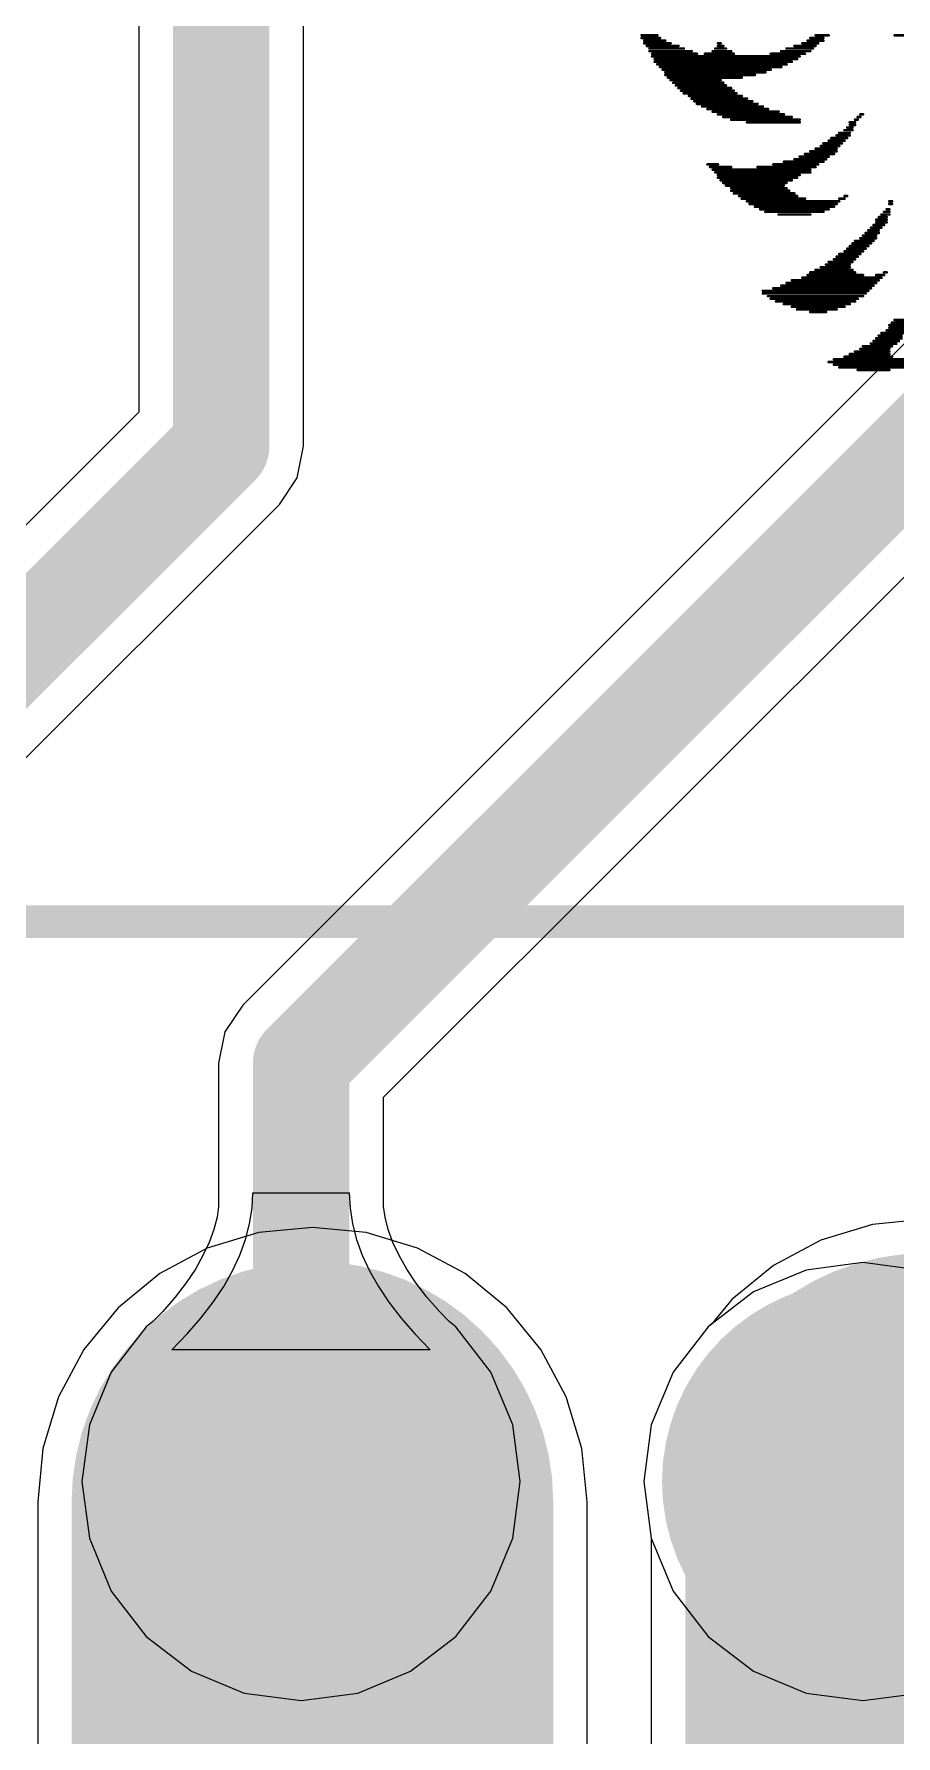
# Model space of a CAD drawing. Header units: millimetres. Extents: x 0.26 to 7.33, y 1.06 to 4.59.
# Drawn here: x 1.5421 to 1.7535, y 1.9845 to 2.4021 of the extents above; entities that cross this region are included whole.
import ezdxf

# ---------------------------------------------------------------- set-up
doc = ezdxf.new("R2010")
doc.units = ezdxf.units.MM
doc.header["$MEASUREMENT"] = 0
for name, color, linetype in [('BottomLayer', 5, 'Continuous'), ('BottomSolder', 6, 'Continuous'), ('MultiLayer', 9, 'Continuous'), ('PadHoleLayer', 156, 'Continuous'), ('TopLayer', 1, 'Continuous'), ('TopOverlay', 2, 'Continuous'), ('TopSolder', 216, 'Continuous')]:
    doc.layers.add(name, color=color, linetype=linetype)

# ---------------------------------------------------------------- blocks, each defined once
blk = doc.blocks.new('MX150_20_PIN_29')
at = {"layer": 'BottomLayer', "const_width": 0.04528}
for points in [[(0.04626, 0.0689, 1), (0.09154, 0.0689, 1)], [(0.18406, 0.0689, 1), (0.22933, 0.0689, 1)]]:
    blk.add_lwpolyline(points, format="xyb", close=True, dxfattribs=at)
at = {"layer": 'BottomSolder', "const_width": 0.04928}
for points in [[(0.04426, 0.0689, 1), (0.09354, 0.0689, 1)], [(0.18206, 0.0689, 1), (0.23133, 0.0689, 1)]]:
    blk.add_lwpolyline(points, format="xyb", close=True, dxfattribs=at)
at = {"layer": 'MultiLayer', "const_width": 0.04528}
for points in [[(0.04626, 0.0689, 1), (0.09154, 0.0689, 1)], [(0.18406, 0.0689, 1), (0.22933, 0.0689, 1)]]:
    blk.add_lwpolyline(points, format="xyb", close=True, dxfattribs=at)
at = {"layer": 'PadHoleLayer', "const_width": 0.0315}
for points in [[(0.05315, 0.0689, 1), (0.08465, 0.0689, 1)], [(0.19095, 0.0689, 1), (0.22244, 0.0689, 1)]]:
    blk.add_lwpolyline(points, format="xyb", close=True, dxfattribs=at)
at = {"layer": 'TopLayer', "const_width": 0.04528}
for points in [[(0.04626, 0.0689, 1), (0.09154, 0.0689, 1)], [(0.18406, 0.0689, 1), (0.22933, 0.0689, 1)]]:
    blk.add_lwpolyline(points, format="xyb", close=True, dxfattribs=at)
at = {"layer": 'TopOverlay', "const_width": 0.008}
blk.add_lwpolyline([(-1.08622, 0.2063), (1.0878, 0.2063)], dxfattribs=at)
at = {"layer": 'TopSolder', "const_width": 0.04928}
for points in [[(0.04426, 0.0689, 1), (0.09354, 0.0689, 1)], [(0.18206, 0.0689, 1), (0.23133, 0.0689, 1)]]:
    blk.add_lwpolyline(points, format="xyb", close=True, dxfattribs=at)

msp = doc.modelspace()

# ---------------------------------------------------------------- linework, layer by layer
at = {"layer": 'BottomLayer'}
for p, q in [((1.61038, 2.10931), (1.59723, 2.10801)), ((1.62352, 2.10801), (1.61038, 2.10931)), ((1.59723, 2.10801), (1.58459, 2.10418)), ((1.63616, 2.10418), (1.62352, 2.10801)), ((1.58459, 2.10418), (1.57294, 2.09795)), ((1.64781, 2.09795), (1.63616, 2.10418)), ((1.74538, 2.10066), (1.73147, 2.09883)), ((1.75929, 2.09883), (1.74538, 2.10066)), ((1.57294, 2.09795), (1.56273, 2.08957)), ((1.65802, 2.08957), (1.64781, 2.09795)), ((1.73147, 2.09883), (1.71851, 2.09347)), ((1.71851, 2.09347), (1.70738, 2.08493)), ((1.56273, 2.08957), (1.55435, 2.07936)), ((1.6664, 2.07936), (1.65802, 2.08957)), ((1.70738, 2.08493), (1.69884, 2.0738)), ((1.55435, 2.07936), (1.54813, 2.06771)), ((1.67263, 2.06771), (1.6664, 2.07936)), ((1.69884, 2.0738), (1.69347, 2.06084)), ((1.54813, 2.06771), (1.54429, 2.05507)), ((1.67646, 2.05507), (1.67263, 2.06771)), ((1.69347, 2.06084), (1.69164, 2.04693)), ((1.54429, 2.05507), (1.543, 2.04193)), ((1.67776, 2.04193), (1.67646, 2.05507)), ((1.69164, 2.04693), (1.69347, 2.03302)), ((1.543, 2.04193), (1.543, 1.90413)), ((1.67776, 1.90413), (1.67776, 2.04193)), ((1.69347, 2.03302), (1.69884, 2.02006)), ((1.69884, 2.02006), (1.70738, 2.00893)), ((1.70738, 2.00893), (1.71851, 2.00039)), ((1.71851, 2.00039), (1.73147, 1.99502)), ((1.73147, 1.99502), (1.74538, 1.99319)), ((1.74538, 1.99319), (1.75929, 1.99502))]:
    msp.add_line(p, q, dxfattribs=at)
at = {"layer": 'BottomLayer', "const_width": 0.11811}
msp.add_lwpolyline([(1.61038, 1.90413), (1.61038, 2.04193)], dxfattribs=at)
at = {"layer": 'BottomLayer', "const_width": 0.05906}
msp.add_lwpolyline([(1.58085, 2.04193, 1), (1.63991, 2.04193, 1)], format="xyb", close=True, dxfattribs=at)
at = {"layer": 'TopLayer'}
for p, q in [((1.5678, 2.54404), (1.5678, 2.30937)), ((1.6082, 2.301), (1.6082, 2.54404)), ((1.7578, 2.32837), (1.5933, 2.16387)), ((1.5678, 2.30937), (1.4555, 2.19707)), ((1.62778, 2.14122), (1.79228, 2.30572)), ((1.60666, 2.29327), (1.6082, 2.301)), ((1.60228, 2.28672), (1.60666, 2.29327)), ((1.48999, 2.17442), (1.60228, 2.28672)), ((1.5933, 2.16387), (1.58892, 2.15731)), ((1.58892, 2.15731), (1.58738, 2.14958)), ((1.58738, 2.14958), (1.58738, 2.11441)), ((1.62778, 2.11441), (1.62778, 2.14122)), ((1.59557, 2.11399), (1.59577, 2.1178)), ((1.59577, 2.1178), (1.61939, 2.1178)), ((1.61939, 2.1178), (1.61959, 2.11399)), ((1.58738, 2.11441), (1.58698, 2.11182)), ((1.59498, 2.11016), (1.59557, 2.11399)), ((1.61959, 2.11399), (1.62019, 2.11016)), ((1.62819, 2.11182), (1.62778, 2.11441)), ((1.58698, 2.11182), (1.58618, 2.10875)), ((1.59398, 2.10633), (1.59498, 2.11016)), ((1.62019, 2.11016), (1.62118, 2.10633)), ((1.62898, 2.10875), (1.62819, 2.11182)), ((1.74771, 2.11001), (1.73507, 2.10618)), ((1.76086, 2.11131), (1.74771, 2.11001)), ((1.58504, 2.10561), (1.58354, 2.10238)), ((1.58618, 2.10875), (1.58504, 2.10561)), ((1.59259, 2.10249), (1.59398, 2.10633)), ((1.62118, 2.10633), (1.62257, 2.10249)), ((1.63012, 2.10561), (1.62898, 2.10875)), ((1.63162, 2.10238), (1.63012, 2.10561)), ((1.73507, 2.10618), (1.72342, 2.09995)), ((1.58354, 2.10238), (1.58167, 2.09907)), ((1.5908, 2.09864), (1.59259, 2.10249)), ((1.62257, 2.10249), (1.62436, 2.09864)), ((1.6335, 2.09907), (1.63162, 2.10238)), ((1.58167, 2.09907), (1.5794, 2.09567)), ((1.58861, 2.09478), (1.5908, 2.09864)), ((1.62436, 2.09864), (1.62655, 2.09478)), ((1.63577, 2.09567), (1.6335, 2.09907)), ((1.72342, 2.09995), (1.71321, 2.09157)), ((1.5794, 2.09567), (1.57673, 2.09221)), ((1.58603, 2.09092), (1.58861, 2.09478)), ((1.62655, 2.09478), (1.62914, 2.09092)), ((1.63843, 2.09221), (1.63577, 2.09567)), ((1.57366, 2.08868), (1.57128, 2.08623)), ((1.57673, 2.09221), (1.57366, 2.08868)), ((1.58305, 2.08704), (1.58603, 2.09092)), ((1.62914, 2.09092), (1.63212, 2.08704)), ((1.64151, 2.08868), (1.63843, 2.09221)), ((1.64388, 2.08623), (1.64151, 2.08868)), ((1.71321, 2.09157), (1.7084, 2.08571)), ((1.56959, 2.08493), (1.56105, 2.0738)), ((1.57128, 2.08623), (1.56959, 2.08493)), ((1.57967, 2.08316), (1.58305, 2.08704)), ((1.63212, 2.08704), (1.6355, 2.08316)), ((1.64558, 2.08493), (1.64388, 2.08623)), ((1.65412, 2.0738), (1.64558, 2.08493)), ((1.70738, 2.08493), (1.69884, 2.0738)), ((1.7084, 2.08571), (1.70738, 2.08493)), ((1.57589, 2.07926), (1.57967, 2.08316)), ((1.6355, 2.08316), (1.63928, 2.07926)), ((1.63928, 2.07926), (1.57589, 2.07926)), ((1.56105, 2.0738), (1.55568, 2.06084)), ((1.65949, 2.06084), (1.65412, 2.0738)), ((1.69884, 2.0738), (1.69347, 2.06084)), ((1.55568, 2.06084), (1.55385, 2.04693)), ((1.66132, 2.04693), (1.65949, 2.06084)), ((1.69347, 2.06084), (1.69164, 2.04693)), ((1.55385, 2.04693), (1.55568, 2.03302)), ((1.65949, 2.03302), (1.66132, 2.04693)), ((1.69164, 2.04693), (1.69347, 2.03302)), ((1.55568, 2.03302), (1.56105, 2.02006)), ((1.65412, 2.02006), (1.65949, 2.03302)), ((1.69347, 2.03302), (1.69348, 2.03301)), ((1.69348, 2.03301), (1.69348, 1.92305)), ((1.56105, 2.02006), (1.56959, 2.00893)), ((1.64558, 2.00893), (1.65412, 2.02006)), ((1.56959, 2.00893), (1.58072, 2.00039)), ((1.63445, 2.00039), (1.64558, 2.00893)), ((1.58072, 2.00039), (1.59367, 1.99502)), ((1.62149, 1.99502), (1.63445, 2.00039)), ((1.59367, 1.99502), (1.60758, 1.99319)), ((1.60758, 1.99319), (1.62149, 1.99502))]:
    msp.add_line(p, q, dxfattribs=at)
for points, const_width in [([(1.588, 2.301), (1.588, 2.5702)], 0.02362), ([(1.60758, 2.14958), (1.778, 2.32)], 0.02362), ([(1.46979, 2.18279), (1.588, 2.301)], 0.02362), ([(1.60758, 2.04693), (1.60758, 2.14958)], 0.02362), ([(1.76086, 1.90613), (1.76086, 2.04393)], 0.11811), ([(1.76086, 2.04393), (1.86168, 2.04393)], 0.11811)]:
    msp.add_lwpolyline(points, dxfattribs=dict(at, const_width=const_width))
for points, const_width in [([(1.58209, 2.301, 1), (1.59391, 2.301, 1)], 0.01181), ([(1.58209, 2.301, 1), (1.59391, 2.301, 1)], 0.01181), ([(1.60168, 2.14958, 1), (1.61349, 2.14958, 1)], 0.01181), ([(1.60168, 2.14958, 1), (1.61349, 2.14958, 1)], 0.01181), ([(1.73133, 2.04393, 1), (1.79039, 2.04393, 1)], 0.05906), ([(1.73133, 2.04393, 1), (1.79039, 2.04393, 1)], 0.05906), ([(1.60168, 2.04693, 1), (1.61349, 2.04693, 1)], 0.01181)]:
    msp.add_lwpolyline(points, format="xyb", close=True, dxfattribs=dict(at, const_width=const_width))
at = {"layer": 'TopOverlay', "const_width": 0.000647}
for points in [[(1.69108, 2.40181), (1.69496, 2.40181)], [(1.69108, 2.40116), (1.69561, 2.40116)], [(1.73246, 2.40116), (1.73569, 2.40116)], [(1.73375, 2.40181), (1.73698, 2.40181)], [(1.75314, 2.40181), (1.75961, 2.40181)], [(1.69173, 2.40051), (1.6969, 2.40051)], [(1.69173, 2.39987), (1.69819, 2.39987)], [(1.69238, 2.39922), (1.70013, 2.39922)], [(1.69302, 2.39858), (1.70143, 2.39858)], [(1.69302, 2.39793), (1.70337, 2.39793)], [(1.69367, 2.39728), (1.70466, 2.39728)], [(1.7066, 2.39728), (1.71371, 2.39728)], [(1.70854, 2.39793), (1.71306, 2.39793)], [(1.70918, 2.39858), (1.71177, 2.39858)], [(1.70983, 2.39987), (1.71048, 2.39987)], [(1.70983, 2.39922), (1.71112, 2.39922)], [(1.72276, 2.39728), (1.73116, 2.39728)], [(1.72534, 2.39793), (1.73246, 2.39793)], [(1.72664, 2.39858), (1.7331, 2.39858)], [(1.72858, 2.39922), (1.73375, 2.39922)], [(1.73052, 2.39987), (1.7344, 2.39987)], [(1.73181, 2.40051), (1.73569, 2.40051)], [(1.69367, 2.39664), (1.72987, 2.39664)], [(1.69432, 2.39599), (1.72922, 2.39599)], [(1.69432, 2.39534), (1.72793, 2.39534)], [(1.69496, 2.3947), (1.72664, 2.3947)], [(1.69561, 2.39405), (1.72534, 2.39405)], [(1.69625, 2.3934), (1.72276, 2.3934)], [(1.6969, 2.39276), (1.72147, 2.39276)], [(1.6969, 2.39211), (1.71888, 2.39211)], [(1.69755, 2.39146), (1.71565, 2.39146)], [(1.69819, 2.39082), (1.71048, 2.39082)], [(1.69884, 2.39017), (1.71112, 2.39017)], [(1.69949, 2.38953), (1.71177, 2.38953)], [(1.70013, 2.38888), (1.71306, 2.38888)], [(1.70078, 2.38823), (1.71371, 2.38823)], [(1.70143, 2.38759), (1.71436, 2.38759)], [(1.70272, 2.38694), (1.71565, 2.38694)], [(1.70337, 2.38629), (1.71694, 2.38629)], [(1.70401, 2.38565), (1.71823, 2.38565)], [(1.70466, 2.385), (1.71953, 2.385)], [(1.70595, 2.38435), (1.72082, 2.38435)], [(1.70724, 2.38371), (1.72211, 2.38371)], [(1.70854, 2.38306), (1.7247, 2.38306)], [(1.70983, 2.38241), (1.72599, 2.38241)], [(1.71112, 2.38177), (1.72793, 2.38177)], [(1.71306, 2.38112), (1.72987, 2.38112)], [(1.71694, 2.38047), (1.72987, 2.38047)], [(1.74215, 2.38047), (1.74345, 2.38047)], [(1.74345, 2.38112), (1.74409, 2.38112)], [(1.74409, 2.38177), (1.74474, 2.38177)], [(1.74474, 2.38241), (1.74538, 2.38241)], [(1.73698, 2.37595), (1.74086, 2.37595)], [(1.73763, 2.3766), (1.74151, 2.3766)], [(1.73892, 2.37724), (1.74215, 2.37724)], [(1.73957, 2.37789), (1.74215, 2.37789)], [(1.74086, 2.37854), (1.7428, 2.37854)], [(1.74151, 2.37918), (1.7428, 2.37918)], [(1.74215, 2.37983), (1.74345, 2.37983)], [(1.72987, 2.37207), (1.73698, 2.37207)], [(1.73116, 2.37272), (1.73827, 2.37272)], [(1.73246, 2.37336), (1.73892, 2.37336)], [(1.73375, 2.37401), (1.73892, 2.37401)], [(1.73504, 2.37466), (1.73957, 2.37466)], [(1.73569, 2.3753), (1.74021, 2.3753)], [(1.70724, 2.37013), (1.70983, 2.37013)], [(1.70789, 2.36949), (1.71306, 2.36949)], [(1.70854, 2.36884), (1.73246, 2.36884)], [(1.70918, 2.36819), (1.73246, 2.36819)], [(1.71953, 2.36949), (1.73375, 2.36949)], [(1.72341, 2.37013), (1.7344, 2.37013)], [(1.72599, 2.37078), (1.73569, 2.37078)], [(1.72858, 2.37142), (1.73633, 2.37142)], [(1.70983, 2.36755), (1.72987, 2.36755)], [(1.70983, 2.3669), (1.72922, 2.3669)], [(1.71048, 2.36625), (1.72793, 2.36625)], [(1.71112, 2.36561), (1.72664, 2.36561)], [(1.71177, 2.36496), (1.72599, 2.36496)], [(1.71306, 2.36431), (1.72664, 2.36431)], [(1.71306, 2.36367), (1.72728, 2.36367)], [(1.71371, 2.36302), (1.72858, 2.36302)], [(1.715, 2.36237), (1.72922, 2.36237)], [(1.71565, 2.36173), (1.73116, 2.36173)], [(1.71694, 2.36108), (1.73957, 2.36108)], [(1.71759, 2.36043), (1.73892, 2.36043)], [(1.71888, 2.35979), (1.73827, 2.35979)], [(1.73957, 2.36173), (1.74086, 2.36173)], [(1.74086, 2.36237), (1.74151, 2.36237)], [(1.75185, 2.36108), (1.7525, 2.36108)], [(1.75185, 2.36043), (1.7525, 2.36043)], [(1.72017, 2.35914), (1.73698, 2.35914)], [(1.72147, 2.3585), (1.73569, 2.3585)], [(1.7247, 2.35785), (1.73246, 2.35785)], [(1.74797, 2.35526), (1.75056, 2.35526)], [(1.74862, 2.35656), (1.7512, 2.35656)], [(1.74862, 2.35591), (1.7512, 2.35591)], [(1.74926, 2.3572), (1.7512, 2.3572)], [(1.74991, 2.35785), (1.75185, 2.35785)], [(1.75056, 2.3585), (1.75185, 2.3585)], [(1.7512, 2.35914), (1.75185, 2.35914)], [(1.74345, 2.35138), (1.74797, 2.35138)], [(1.74474, 2.35203), (1.74862, 2.35203)], [(1.74538, 2.35268), (1.74862, 2.35268)], [(1.74603, 2.35332), (1.74926, 2.35332)], [(1.74668, 2.35397), (1.74926, 2.35397)], [(1.74732, 2.35462), (1.74991, 2.35462)], [(1.73827, 2.34686), (1.74345, 2.34686)], [(1.73892, 2.34751), (1.74409, 2.34751)], [(1.73957, 2.34815), (1.74474, 2.34815)], [(1.74086, 2.3488), (1.74538, 2.3488)], [(1.74151, 2.34945), (1.74603, 2.34945)], [(1.74215, 2.35009), (1.74668, 2.35009)], [(1.7428, 2.35074), (1.74732, 2.35074)], [(1.73181, 2.34298), (1.74538, 2.34298)], [(1.73246, 2.34363), (1.74345, 2.34363)], [(1.73375, 2.34427), (1.7428, 2.34427)], [(1.73504, 2.34492), (1.74215, 2.34492)], [(1.73633, 2.34557), (1.74215, 2.34557)], [(1.73698, 2.34621), (1.7428, 2.34621)], [(1.74862, 2.34298), (1.75056, 2.34298)], [(1.75056, 2.34363), (1.7512, 2.34363)], [(1.72082, 2.3391), (1.74668, 2.3391)], [(1.72082, 2.33846), (1.74603, 2.33846)], [(1.72341, 2.33975), (1.74732, 2.33975)], [(1.72534, 2.34039), (1.74797, 2.34039)], [(1.72664, 2.34104), (1.74862, 2.34104)], [(1.72793, 2.34169), (1.74926, 2.34169)], [(1.73052, 2.34233), (1.74991, 2.34233)], [(1.72211, 2.33781), (1.74538, 2.33781)], [(1.72276, 2.33716), (1.74409, 2.33716)], [(1.72405, 2.33652), (1.74345, 2.33652)], [(1.72599, 2.33587), (1.74215, 2.33587)], [(1.72793, 2.33522), (1.74086, 2.33522)], [(1.72922, 2.33458), (1.73892, 2.33458)], [(1.73246, 2.33393), (1.73633, 2.33393)], [(1.75185, 2.3307), (1.75702, 2.3307)], [(1.75185, 2.33005), (1.75637, 2.33005)], [(1.7525, 2.33134), (1.75702, 2.33134)], [(1.75314, 2.33199), (1.75767, 2.33199)], [(1.74732, 2.32617), (1.75379, 2.32617)], [(1.74797, 2.32682), (1.75443, 2.32682)], [(1.74862, 2.32747), (1.75508, 2.32747)], [(1.74926, 2.32811), (1.75508, 2.32811)], [(1.74991, 2.32876), (1.75573, 2.32876)], [(1.7512, 2.32941), (1.75637, 2.32941)], [(1.73698, 2.32165), (1.75831, 2.32165)], [(1.73827, 2.32229), (1.75896, 2.32229)], [(1.74086, 2.32294), (1.7525, 2.32294)], [(1.74215, 2.32359), (1.75185, 2.32359)], [(1.74345, 2.32423), (1.75185, 2.32423)], [(1.74474, 2.32488), (1.75185, 2.32488)], [(1.74538, 2.32553), (1.7525, 2.32553)], [(1.73827, 2.321), (1.75702, 2.321)], [(1.73957, 2.32036), (1.75573, 2.32036)], [(1.74409, 2.31971), (1.75185, 2.31971)]]:
    msp.add_lwpolyline(points, dxfattribs=at)
at = {"layer": 'TopOverlay', "const_width": 0.000323}
for points in [[(1.69092, 2.40181, 1), (1.69124, 2.40181, 1)], [(1.69092, 2.40116, 1), (1.69124, 2.40116, 1)], [(1.6948, 2.40181, 1), (1.69512, 2.40181, 1)], [(1.69545, 2.40116, 1), (1.69577, 2.40116, 1)], [(1.73229, 2.40116, 1), (1.73262, 2.40116, 1)], [(1.73359, 2.40181, 1), (1.73391, 2.40181, 1)], [(1.73553, 2.40116, 1), (1.73585, 2.40116, 1)], [(1.73682, 2.40181, 1), (1.73714, 2.40181, 1)], [(1.75298, 2.40181, 1), (1.7533, 2.40181, 1)], [(1.69157, 2.40051, 1), (1.69189, 2.40051, 1)], [(1.69157, 2.39987, 1), (1.69189, 2.39987, 1)], [(1.69221, 2.39922, 1), (1.69254, 2.39922, 1)], [(1.69286, 2.39858, 1), (1.69318, 2.39858, 1)], [(1.69286, 2.39793, 1), (1.69318, 2.39793, 1)], [(1.69351, 2.39728, 1), (1.69383, 2.39728, 1)], [(1.69674, 2.40051, 1), (1.69706, 2.40051, 1)], [(1.69803, 2.39987, 1), (1.69836, 2.39987, 1)], [(1.69997, 2.39922, 1), (1.70029, 2.39922, 1)], [(1.70126, 2.39858, 1), (1.70159, 2.39858, 1)], [(1.7032, 2.39793, 1), (1.70353, 2.39793, 1)], [(1.7045, 2.39728, 1), (1.70482, 2.39728, 1)], [(1.70644, 2.39728, 1), (1.70676, 2.39728, 1)], [(1.70838, 2.39793, 1), (1.7087, 2.39793, 1)], [(1.70902, 2.39858, 1), (1.70935, 2.39858, 1)], [(1.70967, 2.39987, 1), (1.70999, 2.39987, 1)], [(1.70967, 2.39922, 1), (1.70999, 2.39922, 1)], [(1.71031, 2.39987, 1), (1.71064, 2.39987, 1)], [(1.71096, 2.39922, 1), (1.71128, 2.39922, 1)], [(1.71161, 2.39858, 1), (1.71193, 2.39858, 1)], [(1.7129, 2.39793, 1), (1.71322, 2.39793, 1)], [(1.71355, 2.39728, 1), (1.71387, 2.39728, 1)], [(1.7226, 2.39728, 1), (1.72292, 2.39728, 1)], [(1.72518, 2.39793, 1), (1.72551, 2.39793, 1)], [(1.72648, 2.39858, 1), (1.7268, 2.39858, 1)], [(1.72842, 2.39922, 1), (1.72874, 2.39922, 1)], [(1.73035, 2.39987, 1), (1.73068, 2.39987, 1)], [(1.731, 2.39728, 1), (1.73132, 2.39728, 1)], [(1.73165, 2.40051, 1), (1.73197, 2.40051, 1)], [(1.73229, 2.39793, 1), (1.73262, 2.39793, 1)], [(1.73294, 2.39858, 1), (1.73326, 2.39858, 1)], [(1.73359, 2.39922, 1), (1.73391, 2.39922, 1)], [(1.73423, 2.39987, 1), (1.73456, 2.39987, 1)], [(1.73553, 2.40051, 1), (1.73585, 2.40051, 1)], [(1.69351, 2.39664, 1), (1.69383, 2.39664, 1)], [(1.69415, 2.39599, 1), (1.69448, 2.39599, 1)], [(1.69415, 2.39534, 1), (1.69448, 2.39534, 1)], [(1.6948, 2.3947, 1), (1.69512, 2.3947, 1)], [(1.69545, 2.39405, 1), (1.69577, 2.39405, 1)], [(1.69609, 2.3934, 1), (1.69642, 2.3934, 1)], [(1.69674, 2.39276, 1), (1.69706, 2.39276, 1)], [(1.7213, 2.39276, 1), (1.72163, 2.39276, 1)], [(1.7226, 2.3934, 1), (1.72292, 2.3934, 1)], [(1.72518, 2.39405, 1), (1.72551, 2.39405, 1)], [(1.72648, 2.3947, 1), (1.7268, 2.3947, 1)], [(1.72777, 2.39534, 1), (1.72809, 2.39534, 1)], [(1.72906, 2.39599, 1), (1.72939, 2.39599, 1)], [(1.72971, 2.39664, 1), (1.73003, 2.39664, 1)], [(1.69674, 2.39211, 1), (1.69706, 2.39211, 1)], [(1.69739, 2.39146, 1), (1.69771, 2.39146, 1)], [(1.69803, 2.39082, 1), (1.69836, 2.39082, 1)], [(1.69868, 2.39017, 1), (1.699, 2.39017, 1)], [(1.69933, 2.38953, 1), (1.69965, 2.38953, 1)], [(1.69997, 2.38888, 1), (1.70029, 2.38888, 1)], [(1.71031, 2.39082, 1), (1.71064, 2.39082, 1)], [(1.71096, 2.39017, 1), (1.71128, 2.39017, 1)], [(1.71161, 2.38953, 1), (1.71193, 2.38953, 1)], [(1.7129, 2.38888, 1), (1.71322, 2.38888, 1)], [(1.71549, 2.39146, 1), (1.71581, 2.39146, 1)], [(1.71872, 2.39211, 1), (1.71904, 2.39211, 1)], [(1.70062, 2.38823, 1), (1.70094, 2.38823, 1)], [(1.70126, 2.38759, 1), (1.70159, 2.38759, 1)], [(1.70256, 2.38694, 1), (1.70288, 2.38694, 1)], [(1.7032, 2.38629, 1), (1.70353, 2.38629, 1)], [(1.70385, 2.38565, 1), (1.70417, 2.38565, 1)], [(1.7045, 2.385, 1), (1.70482, 2.385, 1)], [(1.70579, 2.38435, 1), (1.70611, 2.38435, 1)], [(1.71355, 2.38823, 1), (1.71387, 2.38823, 1)], [(1.71419, 2.38759, 1), (1.71452, 2.38759, 1)], [(1.71549, 2.38694, 1), (1.71581, 2.38694, 1)], [(1.71678, 2.38629, 1), (1.7171, 2.38629, 1)], [(1.71807, 2.38565, 1), (1.7184, 2.38565, 1)], [(1.71937, 2.385, 1), (1.71969, 2.385, 1)], [(1.72066, 2.38435, 1), (1.72098, 2.38435, 1)], [(1.70708, 2.38371, 1), (1.70741, 2.38371, 1)], [(1.70838, 2.38306, 1), (1.7087, 2.38306, 1)], [(1.70967, 2.38241, 1), (1.70999, 2.38241, 1)], [(1.71096, 2.38177, 1), (1.71128, 2.38177, 1)], [(1.7129, 2.38112, 1), (1.71322, 2.38112, 1)], [(1.71678, 2.38047, 1), (1.7171, 2.38047, 1)], [(1.72195, 2.38371, 1), (1.72227, 2.38371, 1)], [(1.72454, 2.38306, 1), (1.72486, 2.38306, 1)], [(1.72583, 2.38241, 1), (1.72615, 2.38241, 1)], [(1.72777, 2.38177, 1), (1.72809, 2.38177, 1)], [(1.72971, 2.38112, 1), (1.73003, 2.38112, 1)], [(1.72971, 2.38047, 1), (1.73003, 2.38047, 1)], [(1.74199, 2.38047, 1), (1.74231, 2.38047, 1)], [(1.74328, 2.38112, 1), (1.74361, 2.38112, 1)], [(1.74328, 2.38047, 1), (1.74361, 2.38047, 1)], [(1.74393, 2.38177, 1), (1.74425, 2.38177, 1)], [(1.74393, 2.38112, 1), (1.74425, 2.38112, 1)], [(1.74458, 2.38241, 1), (1.7449, 2.38241, 1)], [(1.74458, 2.38177, 1), (1.7449, 2.38177, 1)], [(1.74522, 2.38241, 1), (1.74555, 2.38241, 1)], [(1.73682, 2.37595, 1), (1.73714, 2.37595, 1)], [(1.73747, 2.3766, 1), (1.73779, 2.3766, 1)], [(1.73876, 2.37724, 1), (1.73908, 2.37724, 1)], [(1.73941, 2.37789, 1), (1.73973, 2.37789, 1)], [(1.7407, 2.37854, 1), (1.74102, 2.37854, 1)], [(1.7407, 2.37595, 1), (1.74102, 2.37595, 1)], [(1.74134, 2.37918, 1), (1.74167, 2.37918, 1)], [(1.74134, 2.3766, 1), (1.74167, 2.3766, 1)], [(1.74199, 2.37983, 1), (1.74231, 2.37983, 1)], [(1.74199, 2.37789, 1), (1.74231, 2.37789, 1)], [(1.74199, 2.37724, 1), (1.74231, 2.37724, 1)], [(1.74264, 2.37918, 1), (1.74296, 2.37918, 1)], [(1.74264, 2.37854, 1), (1.74296, 2.37854, 1)], [(1.74328, 2.37983, 1), (1.74361, 2.37983, 1)], [(1.72971, 2.37207, 1), (1.73003, 2.37207, 1)], [(1.731, 2.37272, 1), (1.73132, 2.37272, 1)], [(1.73229, 2.37336, 1), (1.73262, 2.37336, 1)], [(1.73359, 2.37401, 1), (1.73391, 2.37401, 1)], [(1.73488, 2.37466, 1), (1.7352, 2.37466, 1)], [(1.73553, 2.3753, 1), (1.73585, 2.3753, 1)], [(1.73682, 2.37207, 1), (1.73714, 2.37207, 1)], [(1.73811, 2.37272, 1), (1.73844, 2.37272, 1)], [(1.73876, 2.37401, 1), (1.73908, 2.37401, 1)], [(1.73876, 2.37336, 1), (1.73908, 2.37336, 1)], [(1.73941, 2.37466, 1), (1.73973, 2.37466, 1)], [(1.74005, 2.3753, 1), (1.74037, 2.3753, 1)], [(1.70708, 2.37013, 1), (1.70741, 2.37013, 1)], [(1.70773, 2.36949, 1), (1.70805, 2.36949, 1)], [(1.70838, 2.36884, 1), (1.7087, 2.36884, 1)], [(1.70902, 2.36819, 1), (1.70935, 2.36819, 1)], [(1.70967, 2.37013, 1), (1.70999, 2.37013, 1)], [(1.7129, 2.36949, 1), (1.71322, 2.36949, 1)], [(1.71937, 2.36949, 1), (1.71969, 2.36949, 1)], [(1.72324, 2.37013, 1), (1.72357, 2.37013, 1)], [(1.72583, 2.37078, 1), (1.72615, 2.37078, 1)], [(1.72842, 2.37142, 1), (1.72874, 2.37142, 1)], [(1.73229, 2.36884, 1), (1.73262, 2.36884, 1)], [(1.73229, 2.36819, 1), (1.73262, 2.36819, 1)], [(1.73359, 2.36949, 1), (1.73391, 2.36949, 1)], [(1.73423, 2.37013, 1), (1.73456, 2.37013, 1)], [(1.73553, 2.37078, 1), (1.73585, 2.37078, 1)], [(1.73617, 2.37142, 1), (1.7365, 2.37142, 1)], [(1.70967, 2.36755, 1), (1.70999, 2.36755, 1)], [(1.70967, 2.3669, 1), (1.70999, 2.3669, 1)], [(1.71031, 2.36625, 1), (1.71064, 2.36625, 1)], [(1.71096, 2.36561, 1), (1.71128, 2.36561, 1)], [(1.71161, 2.36496, 1), (1.71193, 2.36496, 1)], [(1.7129, 2.36431, 1), (1.71322, 2.36431, 1)], [(1.7129, 2.36367, 1), (1.71322, 2.36367, 1)], [(1.72583, 2.36496, 1), (1.72615, 2.36496, 1)], [(1.72648, 2.36561, 1), (1.7268, 2.36561, 1)], [(1.72648, 2.36431, 1), (1.7268, 2.36431, 1)], [(1.72712, 2.36367, 1), (1.72745, 2.36367, 1)], [(1.72777, 2.36625, 1), (1.72809, 2.36625, 1)], [(1.72906, 2.3669, 1), (1.72939, 2.3669, 1)], [(1.72971, 2.36755, 1), (1.73003, 2.36755, 1)], [(1.71355, 2.36302, 1), (1.71387, 2.36302, 1)], [(1.71484, 2.36237, 1), (1.71516, 2.36237, 1)], [(1.71549, 2.36173, 1), (1.71581, 2.36173, 1)], [(1.71678, 2.36108, 1), (1.7171, 2.36108, 1)], [(1.71743, 2.36043, 1), (1.71775, 2.36043, 1)], [(1.71872, 2.35979, 1), (1.71904, 2.35979, 1)], [(1.72842, 2.36302, 1), (1.72874, 2.36302, 1)], [(1.72906, 2.36237, 1), (1.72939, 2.36237, 1)], [(1.731, 2.36173, 1), (1.73132, 2.36173, 1)], [(1.73811, 2.35979, 1), (1.73844, 2.35979, 1)], [(1.73876, 2.36043, 1), (1.73908, 2.36043, 1)], [(1.73941, 2.36173, 1), (1.73973, 2.36173, 1)], [(1.73941, 2.36108, 1), (1.73973, 2.36108, 1)], [(1.7407, 2.36237, 1), (1.74102, 2.36237, 1)], [(1.7407, 2.36173, 1), (1.74102, 2.36173, 1)], [(1.74134, 2.36237, 1), (1.74167, 2.36237, 1)], [(1.75169, 2.36108, 1), (1.75201, 2.36108, 1)], [(1.75169, 2.36043, 1), (1.75201, 2.36043, 1)], [(1.75233, 2.36108, 1), (1.75266, 2.36108, 1)], [(1.75233, 2.36043, 1), (1.75266, 2.36043, 1)], [(1.72001, 2.35914, 1), (1.72033, 2.35914, 1)], [(1.7213, 2.3585, 1), (1.72163, 2.3585, 1)], [(1.72454, 2.35785, 1), (1.72486, 2.35785, 1)], [(1.73229, 2.35785, 1), (1.73262, 2.35785, 1)], [(1.73553, 2.3585, 1), (1.73585, 2.3585, 1)], [(1.73682, 2.35914, 1), (1.73714, 2.35914, 1)], [(1.74781, 2.35526, 1), (1.74813, 2.35526, 1)], [(1.74846, 2.35656, 1), (1.74878, 2.35656, 1)], [(1.74846, 2.35591, 1), (1.74878, 2.35591, 1)], [(1.7491, 2.3572, 1), (1.74943, 2.3572, 1)], [(1.74975, 2.35785, 1), (1.75007, 2.35785, 1)], [(1.75039, 2.3585, 1), (1.75072, 2.3585, 1)], [(1.75039, 2.35526, 1), (1.75072, 2.35526, 1)], [(1.75104, 2.35914, 1), (1.75136, 2.35914, 1)], [(1.75104, 2.3572, 1), (1.75136, 2.3572, 1)], [(1.75104, 2.35656, 1), (1.75136, 2.35656, 1)], [(1.75104, 2.35591, 1), (1.75136, 2.35591, 1)], [(1.75169, 2.35914, 1), (1.75201, 2.35914, 1)], [(1.75169, 2.3585, 1), (1.75201, 2.3585, 1)], [(1.75169, 2.35785, 1), (1.75201, 2.35785, 1)], [(1.74328, 2.35138, 1), (1.74361, 2.35138, 1)], [(1.74458, 2.35203, 1), (1.7449, 2.35203, 1)], [(1.74522, 2.35268, 1), (1.74555, 2.35268, 1)], [(1.74587, 2.35332, 1), (1.74619, 2.35332, 1)], [(1.74652, 2.35397, 1), (1.74684, 2.35397, 1)], [(1.74716, 2.35462, 1), (1.74749, 2.35462, 1)], [(1.74781, 2.35138, 1), (1.74813, 2.35138, 1)], [(1.74846, 2.35268, 1), (1.74878, 2.35268, 1)], [(1.74846, 2.35203, 1), (1.74878, 2.35203, 1)], [(1.7491, 2.35397, 1), (1.74943, 2.35397, 1)], [(1.7491, 2.35332, 1), (1.74943, 2.35332, 1)], [(1.74975, 2.35462, 1), (1.75007, 2.35462, 1)], [(1.73811, 2.34686, 1), (1.73844, 2.34686, 1)], [(1.73876, 2.34751, 1), (1.73908, 2.34751, 1)], [(1.73941, 2.34815, 1), (1.73973, 2.34815, 1)], [(1.7407, 2.3488, 1), (1.74102, 2.3488, 1)], [(1.74134, 2.34945, 1), (1.74167, 2.34945, 1)], [(1.74199, 2.35009, 1), (1.74231, 2.35009, 1)], [(1.74264, 2.35074, 1), (1.74296, 2.35074, 1)], [(1.74328, 2.34686, 1), (1.74361, 2.34686, 1)], [(1.74393, 2.34751, 1), (1.74425, 2.34751, 1)], [(1.74458, 2.34815, 1), (1.7449, 2.34815, 1)], [(1.74522, 2.3488, 1), (1.74555, 2.3488, 1)], [(1.74587, 2.34945, 1), (1.74619, 2.34945, 1)], [(1.74652, 2.35009, 1), (1.74684, 2.35009, 1)], [(1.74716, 2.35074, 1), (1.74749, 2.35074, 1)], [(1.73165, 2.34298, 1), (1.73197, 2.34298, 1)], [(1.73229, 2.34363, 1), (1.73262, 2.34363, 1)], [(1.73359, 2.34427, 1), (1.73391, 2.34427, 1)], [(1.73488, 2.34492, 1), (1.7352, 2.34492, 1)], [(1.73617, 2.34557, 1), (1.7365, 2.34557, 1)], [(1.73682, 2.34621, 1), (1.73714, 2.34621, 1)], [(1.74199, 2.34557, 1), (1.74231, 2.34557, 1)], [(1.74199, 2.34492, 1), (1.74231, 2.34492, 1)], [(1.74264, 2.34621, 1), (1.74296, 2.34621, 1)], [(1.74264, 2.34427, 1), (1.74296, 2.34427, 1)], [(1.74328, 2.34363, 1), (1.74361, 2.34363, 1)], [(1.74522, 2.34298, 1), (1.74555, 2.34298, 1)], [(1.74846, 2.34298, 1), (1.74878, 2.34298, 1)], [(1.75039, 2.34363, 1), (1.75072, 2.34363, 1)], [(1.75039, 2.34298, 1), (1.75072, 2.34298, 1)], [(1.75104, 2.34363, 1), (1.75136, 2.34363, 1)], [(1.72066, 2.3391, 1), (1.72098, 2.3391, 1)], [(1.72066, 2.33846, 1), (1.72098, 2.33846, 1)], [(1.72324, 2.33975, 1), (1.72357, 2.33975, 1)], [(1.72518, 2.34039, 1), (1.72551, 2.34039, 1)], [(1.72648, 2.34104, 1), (1.7268, 2.34104, 1)], [(1.72777, 2.34169, 1), (1.72809, 2.34169, 1)], [(1.73035, 2.34233, 1), (1.73068, 2.34233, 1)], [(1.74587, 2.33846, 1), (1.74619, 2.33846, 1)], [(1.74652, 2.3391, 1), (1.74684, 2.3391, 1)], [(1.74716, 2.33975, 1), (1.74749, 2.33975, 1)], [(1.74781, 2.34039, 1), (1.74813, 2.34039, 1)], [(1.74846, 2.34104, 1), (1.74878, 2.34104, 1)], [(1.7491, 2.34169, 1), (1.74943, 2.34169, 1)], [(1.74975, 2.34233, 1), (1.75007, 2.34233, 1)], [(1.72195, 2.33781, 1), (1.72227, 2.33781, 1)], [(1.7226, 2.33716, 1), (1.72292, 2.33716, 1)], [(1.72389, 2.33652, 1), (1.72421, 2.33652, 1)], [(1.72583, 2.33587, 1), (1.72615, 2.33587, 1)], [(1.72777, 2.33522, 1), (1.72809, 2.33522, 1)], [(1.72906, 2.33458, 1), (1.72939, 2.33458, 1)], [(1.73876, 2.33458, 1), (1.73908, 2.33458, 1)], [(1.7407, 2.33522, 1), (1.74102, 2.33522, 1)], [(1.74199, 2.33587, 1), (1.74231, 2.33587, 1)], [(1.74328, 2.33652, 1), (1.74361, 2.33652, 1)], [(1.74393, 2.33716, 1), (1.74425, 2.33716, 1)], [(1.74522, 2.33781, 1), (1.74555, 2.33781, 1)], [(1.73229, 2.33393, 1), (1.73262, 2.33393, 1)], [(1.73617, 2.33393, 1), (1.7365, 2.33393, 1)], [(1.75169, 2.3307, 1), (1.75201, 2.3307, 1)], [(1.75169, 2.33005, 1), (1.75201, 2.33005, 1)], [(1.75233, 2.33134, 1), (1.75266, 2.33134, 1)], [(1.75298, 2.33199, 1), (1.7533, 2.33199, 1)], [(1.74716, 2.32617, 1), (1.74749, 2.32617, 1)], [(1.74781, 2.32682, 1), (1.74813, 2.32682, 1)], [(1.74846, 2.32747, 1), (1.74878, 2.32747, 1)], [(1.7491, 2.32811, 1), (1.74943, 2.32811, 1)], [(1.74975, 2.32876, 1), (1.75007, 2.32876, 1)], [(1.75104, 2.32941, 1), (1.75136, 2.32941, 1)], [(1.73682, 2.32165, 1), (1.73714, 2.32165, 1)], [(1.73811, 2.32229, 1), (1.73844, 2.32229, 1)], [(1.7407, 2.32294, 1), (1.74102, 2.32294, 1)], [(1.74199, 2.32359, 1), (1.74231, 2.32359, 1)], [(1.74328, 2.32423, 1), (1.74361, 2.32423, 1)], [(1.74458, 2.32488, 1), (1.7449, 2.32488, 1)], [(1.74522, 2.32553, 1), (1.74555, 2.32553, 1)], [(1.75169, 2.32488, 1), (1.75201, 2.32488, 1)], [(1.75169, 2.32423, 1), (1.75201, 2.32423, 1)], [(1.75169, 2.32359, 1), (1.75201, 2.32359, 1)], [(1.75233, 2.32553, 1), (1.75266, 2.32553, 1)], [(1.75233, 2.32294, 1), (1.75266, 2.32294, 1)], [(1.73811, 2.321, 1), (1.73844, 2.321, 1)], [(1.73941, 2.32036, 1), (1.73973, 2.32036, 1)], [(1.74393, 2.31971, 1), (1.74425, 2.31971, 1)], [(1.75169, 2.31971, 1), (1.75201, 2.31971, 1)]]:
    msp.add_lwpolyline(points, format="xyb", close=True, dxfattribs=at)

# ---------------------------------------------------------------- block references
at = {"rotation": 360}
msp.add_blockref('MX150_20_PIN_29', (1.53868, 1.97803), dxfattribs=at)

doc.saveas('drawing.dxf')
